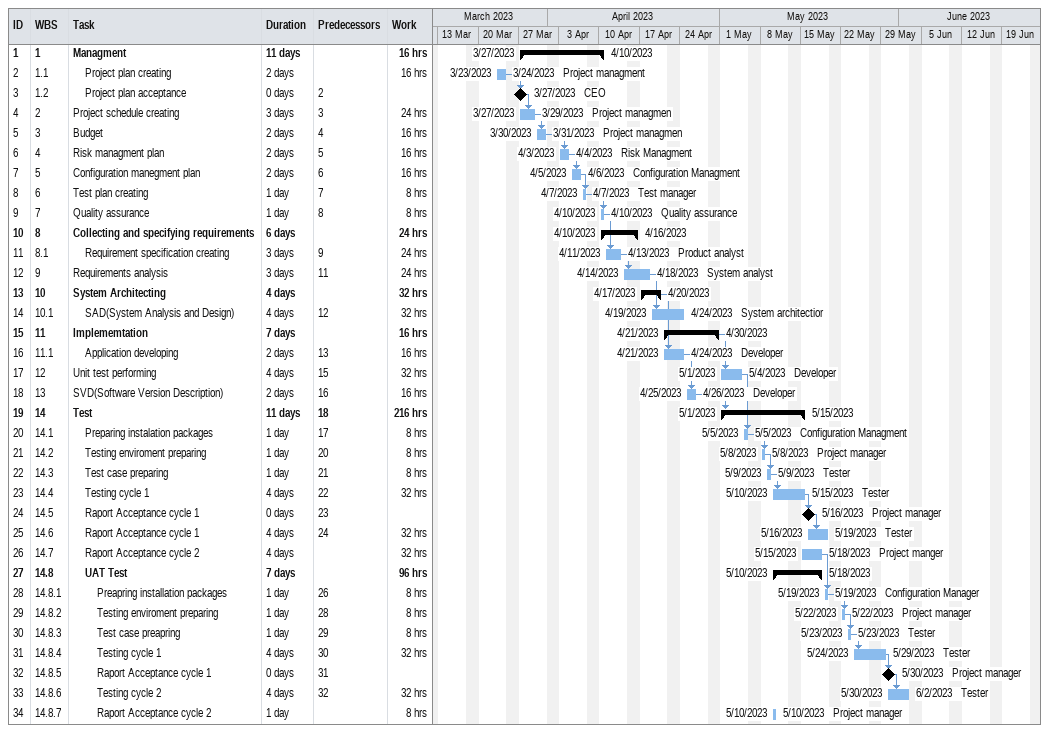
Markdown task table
| ID | WBS | Task | Duration | Start | Finish | Predecessors | Resources | Work (h) |
|---|---|---|---|---|---|---|---|---|
| 1 | 1 | **Managment** | 11d | 2023-03-27 | 2023-04-10 |  |  | 16 |
| 2 | 1.1 | Project plan creating | 2d | 2023-03-23 | 2023-03-24 |  | Project managment | 16 |
| 3 | 1.2 | Project plan acceptance | 0d | 2023-03-27 | 2023-03-27 | 2 | CEO |  |
| 4 | 2 | Project schedule creating | 3d | 2023-03-27 | 2023-03-29 | 3 | Project managmen | 24 |
| 5 | 3 | Budget | 2d | 2023-03-30 | 2023-03-31 | 4 | Project managmen | 16 |
| 6 | 4 | Risk managment plan | 2d | 2023-04-03 | 2023-04-04 | 5 | Risk Managment | 16 |
| 7 | 5 | Configuration manegment plan | 2d | 2023-04-05 | 2023-04-06 | 6 | Configuration Managment | 16 |
| 8 | 6 | Test plan creating | 1d | 2023-04-07 | 2023-04-07 | 7 | Test manager | 8 |
| 9 | 7 | Quality assurance | 1d | 2023-04-10 | 2023-04-10 | 8 | Quality assurance | 8 |
| 10 | 8 | **Collecting and specifying requirements** | 6d | 2023-04-10 | 2023-04-16 |  |  | 24 |
| 11 | 8.1 | Requirement specification creating | 3d | 2023-04-11 | 2023-04-13 | 9 | Product analyst | 24 |
| 12 | 9 | Requirements analysis | 3d | 2023-04-14 | 2023-04-18 | 11 | System analyst | 24 |
| 13 | 10 | **System Architecting** | 4d | 2023-04-17 | 2023-04-20 |  |  | 32 |
| 14 | 10.1 | SAD(System Analysis and Design) | 4d | 2023-04-19 | 2023-04-24 | 12 | System architectior | 32 |
| 15 | 11 | **Implememtation** | 7d | 2023-04-21 | 2023-04-30 |  |  | 16 |
| 16 | 11.1 | Application developing | 2d | 2023-04-21 | 2023-04-24 | 13 | Developer | 16 |
| 17 | 12 | Unit test performing | 4d | 2023-05-01 | 2023-05-04 | 15 | Developer | 32 |
| 18 | 13 | SVD(Software Version Description) | 2d | 2023-04-25 | 2023-04-26 | 16 | Developer | 16 |
| 19 | 14 | **Test** | 11d | 2023-05-01 | 2023-05-15 | 18 |  | 216 |
| 20 | 14.1 | Preparing instalation packages | 1d | 2023-05-05 | 2023-05-05 | 17 | Configuration Managment | 8 |
| 21 | 14.2 | Testing enviroment preparing | 1d | 2023-05-08 | 2023-05-08 | 20 | Project manager | 8 |
| 22 | 14.3 | Test case preparing | 1d | 2023-05-09 | 2023-05-09 | 21 | Tester | 8 |
| 23 | 14.4 | Testing cycle 1 | 4d | 2023-05-10 | 2023-05-15 | 22 | Tester | 32 |
| 24 | 14.5 | Raport Acceptance cycle 1 | 0d | 2023-05-16 | 2023-05-16 | 23 | Project manager |  |
| 25 | 14.6 | Raport Acceptance cycle 1 | 4d | 2023-05-16 | 2023-05-19 | 24 | Tester | 32 |
| 26 | 14.7 | Raport Acceptance cycle 2 | 4d | 2023-05-15 | 2023-05-18 |  | Project manger | 32 |
| 27 | 14.8 | **UAT Test** | 7d | 2023-05-10 | 2023-05-18 |  |  | 96 |
| 28 | 14.8.1 | Preapring installation packages | 1d | 2023-05-19 | 2023-05-19 | 26 | Configuration Manager | 8 |
| 29 | 14.8.2 | Testing enviroment preparing | 1d | 2023-05-22 | 2023-05-22 | 28 | Project manager | 8 |
| 30 | 14.8.3 | Test case preapring | 1d | 2023-05-23 | 2023-05-23 | 29 | Tester | 8 |
| 31 | 14.8.4 | Testing cycle 1 | 4d | 2023-05-24 | 2023-05-29 | 30 | Tester | 32 |
| 32 | 14.8.5 | Raport Acceptance cycle 1 | 0d | 2023-05-30 | 2023-05-30 | 31 | Project manager |  |
| 33 | 14.8.6 | Testing cycle 2 | 4d | 2023-05-30 | 2023-06-02 | 32 | Tester | 32 |
| 34 | 14.8.7 | Raport Acceptance cycle 2 | 1d | 2023-05-10 | 2023-05-10 |  | Project manager | 8 |
